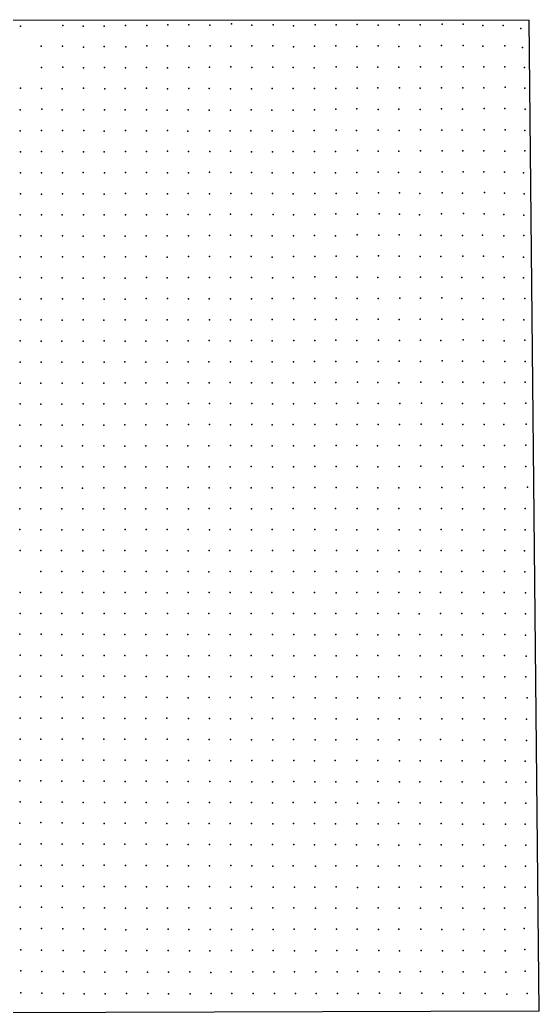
# Model space of a CAD drawing. Header units: millimetres. Extents: x -15 to 4991, y 0 to 4786.
# Drawn here: x 2493 to 4991, y 0 to 4782 of the extents above; entities that cross this region are included whole.
import ezdxf

# ---------------------------------------------------------------- set-up
doc = ezdxf.new("R2010")
doc.units = ezdxf.units.MM
doc.header["$PDSIZE"] = 1
for name, color, linetype in [('.Schopf8_DG.OG-DG.Details.Bodenhöhen_1.Höhen 1', 7, 'Continuous'), ('.Schopf8_DG.OG-DG.Details.Bodenhöhen_1.Höhen 2', 7, 'Continuous'), ('.Schopf8_DG.OG-DG.Grundriss', 7, 'Continuous')]:
    doc.layers.add(name, color=color, linetype=linetype)

msp = doc.modelspace()

# ---------------------------------------------------------------- linework, layer by layer
at = {"layer": '.Schopf8_DG.OG-DG.Details.Bodenhöhen_1.Höhen 1', "color": 150, "transparency": 33554687}
for p in [(2494.1, 1524.1, -11.3), (2796.7, 1524.7, -11.1), (2896.2, 1524.3, -11.5), (2998.7, 1523.6, -11.4), (2796.1, 1423.9, -11.5), (2897.7, 1423.9, -11.1), (2997.8, 1422.6, -11.3), (2594.2, 1323, -11.2), (2796.1, 1323.8, -11.5), (2896.9, 1322.7, -11.1), (2998.4, 1321.8, -11.4), (2796.7, 1221.7, -11.4), (2594.8, 1020.1, -11), (2696.7, 1020, -11.4), (2796.9, 919.2, -11.6), (2796.5, 818.8, -11.2)]:
    msp.add_point(p, dxfattribs=at)
at = {"layer": '.Schopf8_DG.OG-DG.Details.Bodenhöhen_1.Höhen 1', "color": 160, "transparency": 33554687}
for p in [(2593.8, 1525.4, -10.2), (2594.7, 1423.4, -10.8), (2493.5, 1121.8, -10.6), (2593.8, 1121.7, -10.7), (2695.1, 1120.7, -10.3), (2494, 1021.6, -10.3), (2493.7, 919.1, -10.9), (2594.7, 921.4, -10.9), (2696.1, 920.6, -10.2)]:
    msp.add_point(p, dxfattribs=at)
at = {"layer": '.Schopf8_DG.OG-DG.Details.Bodenhöhen_1.Höhen 1', "color": 140, "transparency": 33554687}
for p in [(2696, 1523.2, -12), (2493.8, 1423.1, -11.9), (2696.6, 1423.2, -12.4), (2495.2, 1321.9, -12.4), (2696.3, 1322, -12.2), (2594.6, 1221.5, -11.9), (2696.7, 1221.7, -12.2), (2897.9, 1221.6, -11.8), (2999.2, 1119.6, -12.3), (3000.1, 918.4, -12.4), (3200.3, 917.4, -12.2), (2494.5, 816.7, -12.4), (2595.2, 819.4, -11.9), (2695.9, 817.1, -12.2), (2899.3, 817.2, -12.1), (2595.9, 715.6, -12.4)]:
    msp.add_point(p, dxfattribs=at)
at = {"layer": '.Schopf8_DG.OG-DG.Details.Bodenhöhen_1.Höhen 1', "color": 130, "transparency": 33554687}
for p in [(3100, 1524, -12.8), (3099.1, 1422.3, -12.7), (3200.7, 1423.2, -12.9), (3099.3, 1322.9, -12.7), (3201.2, 1322, -12.7), (3302.9, 1321.6, -12.8), (2494.9, 1222.1, -12.7), (2999.4, 1220.8, -13.1), (3100.4, 1120.3, -13), (3100.3, 1017.7, -12.9), (2898.5, 916.8, -12.7), (3099.4, 919.3, -12.7), (3404.5, 917.1, -13), (2997.9, 818.2, -12.9), (3100.6, 817.5, -13), (2696.4, 716, -12.8), (2797.2, 715.4, -13), (2898.9, 716.7, -13), (2496.1, 615.5, -13.1), (2595.8, 615.1, -13)]:
    msp.add_point(p, dxfattribs=at)
at = {"layer": '.Schopf8_DG.OG-DG.Details.Bodenhöhen_1.Höhen 1', "color": 110, "transparency": 33554687}
for p in [(3202.3, 1522.6, -14.1), (3303.3, 1521.9, -14.5), (3505.4, 1523.5, -14.5), (3608.2, 1522.5, -14.7), (3405.9, 1421.5, -14.7), (3506.5, 1420.6, -14.6), (3404.4, 1320.3, -14.1), (3607.2, 1319.9, -14.7), (3404.8, 1219.9, -14.1), (2898.3, 1120.1, -14), (3202.3, 1117.9, -14.2), (3505.2, 1119.2, -14.7), (3708.8, 1117.3, -14.6), (2900.3, 1017.7, -14.5), (3303.3, 1018.2, -14.5), (3405.4, 1017.1, -14.6), (3708.9, 1016.3, -14.7), (3304.6, 916.4, -14.2), (3607.4, 916.9, -14.6), (3809.4, 916.4, -14.7), (3302.7, 816.2, -14.3), (3505.8, 816.5, -14), (4011.9, 816.3, -14.4), (3100.9, 715, -14.6), (2798.8, 613.7, -14), (2898.5, 614.4, -14.5), (3001.5, 613.3, -14.5), (3102.1, 612.8, -14.4), (3303.7, 613.7, -14.6), (2697, 512.1, -14.7)]:
    msp.add_point(p, dxfattribs=at)
at = {"layer": '.Schopf8_DG.OG-DG.Details.Bodenhöhen_1.Höhen 1', "color": 120, "transparency": 33554687}
for p in [(3404.5, 1522.8, -13.7), (3304.4, 1422, -13.7), (3101.1, 1220.1, -13.3), (3202.4, 1220.3, -13.4), (2798.8, 1119.7, -13.7), (2797.2, 1018.5, -13.7), (2999.8, 1017.5, -13.6), (3202.8, 1018.2, -13.3), (3506.5, 1017.5, -14), (3504.4, 917.1, -13.4), (3202.1, 815.5, -13.8), (3405.6, 815.9, -14), (2495.9, 716.7, -13.6), (3001, 714.8, -13.8), (2697.7, 615.9, -14), (3202.1, 614.4, -13.7), (2494.9, 513.9, -13.3), (2596.7, 513.7, -13.5)]:
    msp.add_point(p, dxfattribs=at)
at = {"layer": '.Schopf8_DG.OG-DG.Details.Bodenhöhen_1.Höhen 1', "color": 90, "transparency": 33554687}
for p in [(3710.1, 1521.9, -15.7), (3810.3, 1421.1, -15.6), (3709.8, 1318.6, -15.5), (3913.3, 1319.8, -15.6), (4114.5, 1320.6, -16.1), (4517.5, 1320.7, -15.7), (3507.7, 1217.5, -15.8), (4115, 1219.1, -15.8), (4418.7, 1218.8, -16), (4519.6, 1217.9, -16), (3912.9, 1116.7, -15.9), (4014, 1118, -15.8), (4114.4, 1117.2, -16.1), (4215.6, 1118.2, -16), (4319, 1117.6, -15.8), (4417, 1117.5, -16.1), (4621.6, 1116.9, -15.9), (3912.2, 1017.3, -15.7), (4217.9, 1015.8, -16.1), (4418.5, 1015.7, -15.8), (4620.7, 1016.4, -15.7), (3711, 915.6, -15.7), (4012.3, 914.9, -15.8), (4114.9, 915.1, -15.7), (4216.4, 916, -15.9), (4519.7, 916.1, -15.7), (4622.3, 914.4, -15.9), (4316.6, 813.4, -15.8), (4417, 815.7, -15.6), (4519.4, 814.4, -16.1), (4622.2, 813.9, -15.9), (3608.9, 713.9, -15.7), (3710.9, 712.3, -15.7), (3808.5, 713.1, -15.6), (4013.4, 713.6, -16), (4519, 713.9, -16.2), (4015.1, 612.1, -16.2), (3104.5, 510.3, -15.8), (3203.8, 509.8, -15.9), (3306.1, 511.5, -15.8), (3710.4, 511.6, -15.8), (3811.7, 511.1, -16), (4113.6, 509.7, -16.3), (2699.5, 410.5, -15.9), (2497.1, 309.5, -15.8)]:
    msp.add_point(p, dxfattribs=at)
at = {"layer": '.Schopf8_DG.OG-DG.Details.Bodenhöhen_1.Höhen 1', "color": 100, "transparency": 33554687}
for p in [(3810.1, 1522.6, -15.4), (3608.5, 1421.1, -15.3), (3709.2, 1421.5, -15), (3507, 1320.7, -15), (3810, 1320.2, -15.1), (3304.5, 1219.8, -15.4), (3609.4, 1219.2, -15.1), (3708.6, 1219.1, -15), (3811.3, 1219.2, -15.3), (3911.1, 1218.7, -15.5), (4010.7, 1220, -14.8), (4216.1, 1219.3, -15.3), (3303.2, 1118.9, -14.8), (3406.6, 1118.1, -15.3), (3608.5, 1117.8, -15.1), (3810.6, 1118.3, -15), (4519.2, 1118.6, -15.2), (3607.9, 1017.8, -14.9), (3808.8, 1017.4, -14.8), (4013, 1017.3, -15.3), (4315.5, 1017.4, -15.3), (4519.2, 1017.2, -15.4), (3910.5, 916.9, -14.8), (4315.5, 916.7, -15.3), (4417.6, 915.4, -15.3), (3606.3, 814.6, -15.2), (3708.3, 815.2, -14.8), (3810.6, 815.2, -15.5), (3911.3, 814.8, -15), (4112.9, 813.5, -15.2), (3203.2, 713.6, -15), (3303.7, 713.3, -14.9), (3405.7, 713.1, -15), (3507.7, 714.1, -15.5), (3406.1, 613.4, -15.3), (3507.2, 610.7, -15.3), (3608, 614, -15), (2800.1, 511.9, -15.4), (2900.6, 511.4, -15.1), (2495.4, 410.1, -15.3), (2597.1, 411.9, -15.4)]:
    msp.add_point(p, dxfattribs=at)
at = {"layer": '.Schopf8_DG.OG-DG.Details.Bodenhöhen_1.Höhen 1', "color": 70, "transparency": 33554687}
for p in [(3913.8, 1521.4, -17.6), (4015.5, 1520.5, -17.6), (4117.9, 1520.5, -17.7), (4219.8, 1521.7, -17.7), (4320.5, 1519.7, -17.3), (4318.7, 1419.8, -17.3), (4523.2, 1419.7, -17.2), (4318.7, 1319.1, -17.1), (4725.5, 1116, -17.5), (4726.7, 711.7, -17.4), (4118.3, 609, -17.4), (4421.6, 609.9, -17.1), (4826.3, 610.1, -17.2), (4726.6, 507.7, -17.2), (3105.3, 408, -17.4), (3409.1, 407.6, -17.6), (3611.7, 407.6, -17.1), (3813.2, 408.7, -17.3), (3913.5, 408.4, -17.2), (4115.7, 408.6, -17.3), (4316.2, 409.3, -17.2), (4422, 408.1, -17.2), (4523.6, 407.3, -17.6), (4627.1, 406.5, -17.8), (4725.1, 407.2, -17.4), (4827.1, 406.8, -17.6), (2701.1, 305.7, -17.6), (3612.2, 306.9, -17.5), (4018.2, 306.1, -17.5), (4114.8, 307.4, -17.8), (4423.5, 305.2, -17.8), (4922.9, 310.3, -17.7), (2497.7, 207.6, -17.3), (4221.1, 203.5, -17.7)]:
    msp.add_point(p, dxfattribs=at)
at = {"layer": '.Schopf8_DG.OG-DG.Details.Bodenhöhen_1.Höhen 1', "color": 80, "transparency": 33554687}
for p in [(4419.1, 1522.3, -16.8), (4520.2, 1521.7, -16.7), (4623.7, 1521, -17), (3914.3, 1420.5, -17), (4014.3, 1420.9, -16.8), (4116.2, 1419, -16.9), (4216.5, 1420.4, -16.6), (4420.6, 1420.3, -16.4), (4622.5, 1420.8, -16.6), (4014.1, 1320, -16.6), (4217.3, 1318.6, -16.6), (4420.6, 1318.7, -16.7), (4622.4, 1318.3, -16.7), (4319.8, 1218.1, -16.7), (4621.6, 1217.6, -16.4), (4116.8, 1015.3, -16.7), (4725.8, 1015.6, -16.9), (4724.3, 913.1, -16.8), (4217.2, 814.1, -16.4), (4723.4, 813.6, -16.8), (3914.9, 711.7, -16.6), (4115, 713.6, -16.3), (4216.8, 711.6, -16.4), (4317.9, 713.3, -16.5), (4418.2, 711.7, -16.7), (4623.9, 711.7, -16.9), (3711.6, 611.4, -16.3), (3813.9, 610.9, -16.6), (3912.7, 610.4, -16.3), (4218.2, 611.3, -17.1), (4318.4, 611.3, -16.8), (4518.4, 612.9, -16.5), (4623.3, 611.5, -17), (3002, 510.1, -16.3), (3408.5, 510.2, -16.5), (3509.3, 509.4, -16.5), (3608.3, 509.8, -16.3), (3915, 510, -16.5), (4013.6, 509.6, -16.5), (4216.4, 511.7, -16.7), (4318.7, 510.1, -16.8), (4420.1, 509.7, -16.5), (4519.4, 511.4, -16.5), (4625.1, 508.9, -16.9), (4824.1, 509.7, -16.7), (4924.2, 511.1, -16.5), (2798.9, 409.4, -16.5), (2902.8, 408.7, -16.8), (3205.9, 408.6, -16.8), (3305.7, 407.6, -16.8), (3712.1, 407.2, -17), (4016, 408.4, -16.7), (4218.6, 407.3, -16.9), (4919.8, 411.5, -16.4), (2598, 307, -16.9), (4219.5, 306.6, -17)]:
    msp.add_point(p, dxfattribs=at)
at = {"layer": '.Schopf8_DG.OG-DG.Details.Bodenhöhen_1.Höhen 1', "color": 50, "transparency": 33554687}
for p in [(4727.4, 1521.6, -18.6), (4829, 1521.4, -18.9), (4933.4, 1520.5, -19.2), (4829, 1420.1, -19.1), (4930.5, 1316.6, -18.9), (4924.5, 1217.3, -19), (4927.1, 1116.1, -19.2), (4827.3, 1015.6, -18.7), (4829.3, 810.7, -19.2), (4829.2, 709.7, -18.6), (4925.3, 712.3, -19), (3005.3, 304.2, -19.2), (4525.9, 303.7, -18.6), (4626.7, 305.9, -19.1), (2701.3, 204.7, -18.7), (2801.8, 203.9, -19), (3509.9, 204, -19.3), (3814.5, 203.7, -19), (3917.4, 203.5, -18.8), (4019.1, 203.2, -19), (4320.9, 203.2, -19.1), (4421.5, 204.3, -18.8), (4924.9, 206.3, -19.1), (4323.4, 101.3, -19.3)]:
    msp.add_point(p, dxfattribs=at)
at = {"layer": '.Schopf8_DG.OG-DG.Details.Bodenhöhen_1.Höhen 1', "color": 60, "transparency": 33554687}
for p in [(4727.6, 1420.2, -18.2), (4930.5, 1419.2, -18.1), (4726.3, 1319.3, -18.3), (4828.6, 1319.1, -18.4), (4728.1, 1217.5, -17.9), (4928.1, 1014.9, -18.2), (4828.9, 913.5, -18), (4924.5, 914, -17.9), (4927.6, 811.9, -18.3), (4727, 608.3, -18.1), (4925, 611, -18.4), (3003.2, 405.9, -17.9), (3511.2, 407, -18.3), (2800.7, 305.1, -17.9), (2902.8, 306.2, -18.3), (3103.5, 306.4, -18.4), (3206.7, 305.9, -18.2), (3309.1, 305, -17.9), (3407.9, 304.8, -18.3), (3510.6, 306.6, -18.2), (3712.3, 305.8, -18), (3814.3, 304.4, -18.1), (3917.4, 304.9, -18.2), (4319.9, 304.8, -17.9), (4727.3, 305, -18.4), (4828.8, 304.4, -18), (2598.2, 204.2, -17.8), (4117.3, 205.4, -18.1), (2497.8, 102.5, -18.6)]:
    msp.add_point(p, dxfattribs=at)
at = {"layer": '.Schopf8_DG.OG-DG.Details.Bodenhöhen_1.Höhen 1', "color": 40, "transparency": 33554687}
for p in [(4828.4, 1217.5, -19.8), (4832.5, 1115.1, -19.6), (2902.7, 201.4, -19.6), (3106.5, 201.5, -20), (3208.1, 202.3, -19.6), (3614.8, 202.6, -19.6), (3715.5, 203.3, -19.6), (4526.7, 202.7, -19.6), (4626.2, 202.7, -20), (4831.6, 201.8, -19.5), (2598.4, 101.3, -19.7), (4121.3, 99.3, -20), (4223.2, 101.2, -19.8)]:
    msp.add_point(p, dxfattribs=at)
at = {"layer": '.Schopf8_DG.OG-DG.Details.Bodenhöhen_1.Höhen 1', "color": 30, "transparency": 33554687}
for p in [(3006, 203, -20.4), (3310.1, 203.1, -20.3), (3411.3, 199.5, -20.5), (4730.5, 202.5, -20.4), (2702.4, 99.8, -20.5), (3819.4, 98.9, -20.7), (3918.2, 98.7, -20.5), (4020.7, 99.5, -20.3), (4426.7, 100.2, -20.2), (4528.1, 98.4, -20.5)]:
    msp.add_point(p, dxfattribs=at)
at = {"layer": '.Schopf8_DG.OG-DG.Details.Bodenhöhen_1.Höhen 1', "color": 20, "transparency": 33554687}
for p in [(2803, 98.3, -21.3), (2903.9, 98.2, -21.3), (3006.9, 99.4, -21.2), (3109.2, 98.8, -21.3), (3208.2, 98.2, -21.2), (3312.8, 97.9, -21.6), (3615.6, 98.5, -21.3), (3718.4, 99, -21.2), (4627.6, 101.1, -21.2), (4732.3, 98.8, -21.4), (4934.7, 98.5, -21.5)]:
    msp.add_point(p, dxfattribs=at)
at = {"layer": '.Schopf8_DG.OG-DG.Details.Bodenhöhen_1.Höhen 1', "color": 10, "transparency": 33554687}
for p in [(3413.4, 99.4, -21.9), (3513.1, 98.5, -21.8), (4836.8, 96.7, -22.4)]:
    msp.add_point(p, dxfattribs=at)
at = {"layer": '.Schopf8_DG.OG-DG.Details.Bodenhöhen_1.Höhen 2', "color": 10, "transparency": 33554687}
for p in [(2496.4, 4752.4, -15.1), (2699.7, 4754.8, -13.8), (2798.4, 4752.5, -14), (2899, 4752.3, -14.8), (3001.4, 4755.4, -14.6), (3104, 4755.3, -15.1), (3204.9, 4758.6, -17.8), (3306.2, 4759, -16.1), (3407.8, 4756.7, -17.4), (3511.7, 4762.6, -18.3), (3608.7, 4756.9, -18.1), (3711.4, 4758.5, -16.6), (3808.9, 4753.8, -15.2), (3914.2, 4758.8, -16.6), (4014.5, 4758.2, -17.7), (4116.7, 4760.5, -17.1), (4216.4, 4756.3, -17.5), (4318.5, 4757.5, -16.1), (4418.6, 4758.5, -18.3), (4525.5, 4761.4, -18.2), (4625.7, 4762, -17.9), (4720.7, 4755.1, -15.8), (4818.5, 4754.7, -13.1), (2596.3, 4655, -15.6), (2698.7, 4655, -15), (2799.4, 4651.1, -15), (2898.6, 4653.3, -14.1), (3002.3, 4652.8, -15.5), (3103.7, 4657.1, -15.8), (3203.7, 4656.5, -16.8), (3307.5, 4656, -16.3), (3408.3, 4656.7, -17.1), (3508.4, 4656.1, -16.7), (3609.7, 4657.9, -16.5), (3710.4, 4656.9, -15.4), (3809.1, 4651.7, -14.8), (3910.6, 4655.7, -14.9), (4013.8, 4657.5, -15.9), (4115.1, 4654.6, -16), (4217.6, 4657.2, -15.9), (4317, 4654.7, -15.8), (4417.9, 4656.3, -16.2), (4521.5, 4659, -16.2), (4625.7, 4659, -17.5), (4721.1, 4656.4, -17.5), (4826.7, 4656.8, -16.3), (4911.7, 4649.3, -11.6), (2596.6, 4553.5, -15.2), (2700, 4555, -16.1), (2799.2, 4551.6, -15.7), (2901, 4552.6, -14.9), (3000.7, 4550.9, -14.6), (3102.3, 4552.9, -14.9), (3203.1, 4552, -14.7), (3305.6, 4553.1, -16), (3406.3, 4553.9, -15.4), (3507.6, 4556.1, -15.4), (3609.2, 4552.9, -14.9), (3710.2, 4553.9, -14.9), (3808.2, 4553.5, -14.2), (3909.6, 4550.7, -14.1), (4014.3, 4556.4, -16.1), (4115.6, 4554.5, -15.8), (4215.5, 4554.9, -16.1), (4316.5, 4555.2, -15.3), (4420.5, 4556.8, -16.4), (4522.4, 4555.7, -16.6), (4625.6, 4556.8, -18.2), (4725.3, 4556.5, -18.4), (4825.7, 4556.2, -16.8), (4921.5, 4552.9, -16.1), (2496.1, 4453.7, -15.2), (2597.5, 4452.5, -14.8), (2697.3, 4449.8, -15), (2798.7, 4453.2, -14.7), (2901.4, 4451, -14.8), (3000.2, 4451.7, -14.8), (3101.7, 4453.5, -14.9), (3203.4, 4450.3, -14), (3305.4, 4452.8, -14.7), (3404.2, 4451.3, -14.6), (3506.7, 4450.3, -14.6), (3607.2, 4450, -13.9), (3707.3, 4451.5, -13.4), (3808.2, 4451.6, -13), (3910.6, 4452.5, -14.5), (4013.5, 4452.8, -15.9), (4115.9, 4453.3, -16.3), (4215.7, 4455.4, -16.3), (4320.1, 4455.3, -16.2), (4418.8, 4453.4, -16), (4522.2, 4454.7, -16.6), (4623.6, 4454.9, -17.9), (4725.5, 4455.9, -18.3), (4828, 4458.4, -18.2), (4922.7, 4453.5, -16.8), (2598.3, 4352, -14.9), (4013.5, 4352.2, -15.4), (4114.2, 4354.1, -16.6), (4216.4, 4351.8, -16.4), (4317.2, 4352.5, -16.5), (4419.4, 4351.7, -15.8), (4521.1, 4354, -16), (4623.5, 4353.2, -17.5), (4726.4, 4356, -18.2), (4826.7, 4355.3, -17), (4924, 4352.2, -17.4), (2495.3, 4349.7, -14.7), (2696.7, 4350.2, -14.5), (2799.8, 4349, -13.5), (2899.7, 4348.7, -13.3), (2999.9, 4350.2, -13.4), (3101.8, 4348.8, -13.8), (3202.1, 4348.2, -14), (3302.9, 4349.4, -13.3), (3403.5, 4348.2, -13.6), (3506, 4348.4, -14.1), (3605.5, 4349.9, -13), (3705.1, 4348.4, -12.9), (3807.6, 4348.3, -13.5), (3910.6, 4348.8, -13.2), (2495.3, 4248, -14.1), (2597.2, 4249.6, -15.1), (2697.9, 4250.6, -14.6), (2800.2, 4249.9, -14.3), (2898.6, 4247.5, -13.8), (3001.5, 4249.5, -14), (3101.8, 4247.7, -13.8), (3202.9, 4250.5, -14), (3301.8, 4247.2, -13.8), (3405.7, 4248, -13.7), (3504.6, 4248.5, -14.5), (3604.8, 4248.2, -13), (3707.6, 4248.3, -13.9), (3808, 4246.9, -13.9), (3909.2, 4249.7, -13.5), (4014.8, 4252.1, -15.5), (4113.3, 4250.8, -16.7), (4217.4, 4251.8, -16.7), (4317.9, 4250.6, -15.6), (4420.9, 4253.9, -16.3), (4522.6, 4252.3, -16.5), (4621.7, 4252.1, -17), (4726.3, 4254, -17.8), (4827.6, 4253.7, -17.4), (4922.1, 4250.4, -16.9), (2496.7, 4147.8, -14.1), (2597.2, 4149.5, -15.3), (2698, 4148.6, -15.4), (2799, 4148.1, -14.1), (2899.3, 4147.3, -14.4), (3001.9, 4148.5, -15), (3102.7, 4149.2, -14.6), (3203.6, 4150, -14.6), (3305.2, 4148.7, -15.1), (3406.9, 4148.3, -14.8), (3506.2, 4150.4, -15.4), (3606.8, 4147.4, -14.4), (3707.9, 4146.8, -13.6), (3808.8, 4148.9, -13.7), (3910.9, 4148.3, -13.5), (4011.8, 4148.6, -15.8), (4117.9, 4153.3, -17.4), (4216.9, 4150.4, -17.1), (4316.2, 4150.1, -16.7), (4420.4, 4152.2, -16.6), (4524.2, 4152.6, -17.6), (4624.8, 4152.1, -17.6), (4725.3, 4152.7, -17.5), (4826.6, 4150.9, -17.1), (4923.1, 4152.2, -16.9), (2496.1, 4046, -14.3), (2596.9, 4046.4, -13.9), (2697.8, 4045.8, -14.1), (2798.2, 4047.6, -14.1), (2900.5, 4046.9, -13.9), (3001.2, 4048, -14.5), (3101.7, 4048.2, -14.2), (3203.6, 4046.7, -14.8), (3304.2, 4046.8, -14), (3405.2, 4048.9, -15), (3507.9, 4048.4, -15.2), (3607.7, 4047.6, -14.2), (3707.6, 4047, -14.1), (3808.6, 4046.1, -12.9), (3910.8, 4048.3, -14.7), (4011.4, 4046.5, -14.5), (4114.6, 4047.4, -15.2), (4217.5, 4050.1, -16.1), (4315, 4047.9, -16.8), (4418.9, 4050.2, -16.2), (4524.6, 4051.2, -17.8), (4625.3, 4051.3, -18.1), (4725.9, 4052, -18.5), (4825.5, 4050, -16.6), (4916.9, 4045.7, -15.2), (2495.4, 3946.1, -13.7), (2597.1, 3944.3, -13.1), (2697.5, 3945, -13.2), (2797.5, 3945.1, -13.4), (2899.1, 3943.8, -12.9), (3001.3, 3946.8, -14), (3102.1, 3946, -14.3), (3203.9, 3945.9, -14.5), (3303.1, 3946.9, -14.5), (3405.5, 3945.8, -15.3), (3508.6, 3947.6, -15.1), (3607.8, 3947.2, -15.5), (3708.6, 3947.2, -14.9), (3808.8, 3946.1, -13.8), (3911.8, 3947.4, -15), (4014.7, 3947.3, -16.2), (4114.7, 3949.3, -16.8), (4218.7, 3950, -18.1), (4320.3, 3950.2, -17.1), (4418, 3946.6, -16.5), (4524.6, 3950.7, -18.3), (4623.2, 3948.4, -18.6), (4728.2, 3952.5, -18.2), (4824.5, 3947.9, -15.6), (4919.2, 3945.8, -14.5), (2494.6, 3844, -13.5), (2597.4, 3844, -13.4), (2696.2, 3843.8, -13.2), (2799.5, 3844.1, -13.4), (2898.3, 3844.1, -13.3), (3000.8, 3845, -13.7), (3101.8, 3843.7, -13.6), (3202.1, 3845.5, -14.6), (3303, 3845.3, -14.4), (3407, 3845.8, -14.6), (3507.1, 3847.1, -14.8), (3607.3, 3846.8, -15.9), (3711.3, 3846.4, -15.5), (3810.3, 3844.9, -14.7), (3913.1, 3846.2, -15.1), (4013.9, 3848.8, -16.7), (4117.7, 3848.1, -17.2), (4221.1, 3849.7, -18.4), (4319.8, 3848.4, -17.2), (4415.7, 3844.2, -16.3), (4521.5, 3848.5, -16.8), (4626.9, 3850.5, -19.3), (4726.7, 3849.5, -17.7), (4821.4, 3846, -14.7), (4917.3, 3842.3, -14.7), (2496.4, 3743.7, -13.6), (2595.6, 3743.4, -14.3), (2698.1, 3742.7, -13.7), (2797.6, 3742.1, -13.3), (2898.6, 3743.8, -12.8), (3000.5, 3742.5, -13.7), (3100.5, 3743.6, -13.4), (3201.8, 3744, -13.4), (3304.3, 3743.2, -14.2), (3405.7, 3744.9, -15), (3506.2, 3745.9, -14.9), (3608, 3743.9, -14.4), (3707.2, 3743.7, -14.4), (3809.3, 3744.1, -14.7), (3911.2, 3744.8, -14.8), (4012.1, 3743.5, -16), (4116.6, 3748.4, -17), (4219.9, 3747.2, -17.3), (4318.1, 3747.8, -16.5), (4420.2, 3746.6, -16.3), (4519.6, 3745.1, -16.4), (4622.8, 3745.7, -16.6), (4719.4, 3746, -16.7), (4821.1, 3743.4, -14.5), (4918.1, 3744.6, -14.9), (2495, 3642.6, -14.2), (2595.4, 3642, -14.1), (2698.1, 3641.9, -13.8), (2797.1, 3642, -13.3), (2899.6, 3642.1, -12.7), (3001.1, 3642.9, -13.7), (3101.2, 3643.3, -14.6), (3202.3, 3641.4, -13.8), (3304.1, 3643.4, -15.1), (3405, 3643.8, -14.4), (3506.4, 3642.6, -14.3), (3605.7, 3643.6, -13.9), (3707.2, 3641.5, -14.1), (3809, 3644.7, -14.6), (3912.5, 3643.9, -15.3), (4014.5, 3646.1, -16.2), (4115.5, 3644.4, -16.5), (4218.7, 3647, -17.4), (4318.4, 3644.8, -16.3), (4418.5, 3644.3, -15.7), (4518.4, 3644.7, -16.8), (4624.2, 3645.1, -17), (4724.2, 3646, -16.5), (4818.9, 3641.9, -14), (4915.6, 3641.3, -14.3), (2495.3, 3542.4, -14.5), (2597.3, 3541.4, -14.2), (2696.4, 3540.8, -13.8), (2797.6, 3540.3, -13.7), (2898.5, 3541.2, -13.4), (3000.2, 3540.5, -13.1), (3102.2, 3542.4, -14.7), (3202.2, 3541.8, -14.4), (3305.1, 3542.2, -14.9), (3406, 3542.3, -14.8), (3506.6, 3542.9, -15.5), (3608, 3542.8, -14.5), (3708.6, 3541.8, -13.8), (3808.3, 3542.6, -14.8), (3913, 3545.6, -16.2), (4014.7, 3544.5, -16.7), (4116.3, 3544.5, -17), (4215.5, 3542.6, -16.6), (4321.2, 3545.1, -17.2), (4420.1, 3543.8, -16.4), (4523.4, 3544.5, -17), (4619.4, 3542.8, -16.6), (4720.3, 3543.6, -16.2), (4823.1, 3543.3, -15.3), (4916.9, 3541.7, -15.3), (4321.4, 3443.2, -18), (4421.1, 3443.9, -17.8), (4523.7, 3445.4, -18.7), (2494.8, 3438.7, -13.8), (2596, 3440, -12.9), (2697.7, 3440.3, -12.9), (2797.4, 3440, -13.4), (2898, 3439.3, -13), (2999.8, 3439, -13.3), (3101.1, 3441.6, -13.4), (3203.4, 3441.3, -14.4), (3304.4, 3440.4, -14.2), (3403.5, 3440.1, -14), (3506.5, 3440.7, -14.1), (3607.2, 3440.9, -13.8), (3707.8, 3441.3, -14.5), (3809.8, 3442.5, -14.6), (3911.9, 3442.2, -15.3), (4014.3, 3442.9, -16.2), (4116.2, 3442, -16.7), (4216.9, 3442.5, -16.2), (4620, 3442.1, -16.5), (4722.2, 3441.3, -16.1), (4819.4, 3440.3, -15.6), (4922.6, 3442.5, -17.3), (2495.7, 3338.6, -13.7), (2595.9, 3339.1, -13.1), (2696, 3337.4, -11.9), (2797.6, 3338.7, -12.5), (2897.7, 3338, -12.3), (2999.3, 3339.4, -12.9), (3100.3, 3338.2, -13.1), (3202.6, 3339.7, -13.2), (3302.8, 3339.6, -14.1), (3405.9, 3339.6, -14), (3506.2, 3339.8, -13.8), (3605.9, 3339.1, -13.9), (3707.3, 3341, -13.8), (3811.5, 3341.3, -15.6), (3913.2, 3341.3, -15.7), (4014.3, 3340.5, -15.9), (4115.1, 3341, -16.4), (4216.6, 3341.9, -16.3), (4318.3, 3341.2, -16.8), (4418.9, 3342, -16.6), (4523.9, 3343.3, -17.6), (4623.7, 3341.4, -17.1), (4721.1, 3342.2, -16.2), (4820.1, 3339.1, -14.6), (4918.3, 3339.9, -14), (2494.9, 3238.6, -12.8), (2596.3, 3237.5, -12.3), (2694.7, 3236.4, -11.8), (2796.9, 3236.6, -11.2), (2898.6, 3237.9, -12.2), (2999.2, 3237.2, -12), (3099.3, 3237.4, -12.6), (3201.7, 3238.1, -12.8), (3303.4, 3237.7, -13.2), (3403.4, 3239.4, -13.6), (3505.1, 3238, -14.4), (3607.3, 3239.5, -14.6), (3706.7, 3238.5, -13.5), (3811.2, 3239.7, -14.9), (3912.2, 3239.4, -15.5), (4013.7, 3241.4, -16.2), (4114.6, 3239.3, -16.9), (4218.7, 3241.6, -17.5), (4320, 3240.5, -16.9), (4421.1, 3240.9, -17.3), (4518.8, 3239.2, -16.6), (4626.3, 3242.4, -18.3), (4722.8, 3239.9, -16.4), (4822.5, 3239, -15.2), (4922.9, 3240.8, -16.1), (2494.5, 3136.4, -12.9), (2595.1, 3135.9, -11.8), (2695.5, 3136, -11.5), (2796.7, 3136.4, -11.6), (2898.1, 3136.1, -11.2), (2997.8, 3136.7, -11.5), (3099.1, 3135.8, -12), (3201.4, 3136.3, -12.9), (3302.6, 3137.8, -13.1), (3402.8, 3137.5, -13.1), (3506.2, 3137.4, -13.8), (3606.8, 3139, -14.3), (3707.1, 3137.5, -13.6), (3809.5, 3137.9, -14.4), (3911.4, 3139.1, -15.1), (4013.5, 3138.3, -16.1), (4113.9, 3138.1, -16.3), (4217.3, 3139.2, -16.2), (4318, 3140, -16.3), (4421.4, 3139.3, -18.1), (4524.6, 3141.4, -18.5), (4622.3, 3140.1, -17.5), (4723.2, 3138.4, -17.4), (4825.9, 3138.3, -16.3), (4924.1, 3138.7, -16.3), (2494.3, 3035.2, -12.5), (2594.3, 3035.2, -11.1), (2696.6, 3035.3, -11.1), (2794.9, 3034.4, -10.7), (2896.6, 3034.5, -10.7), (2999.1, 3035.7, -11.9), (3099.6, 3036.3, -12), (3201.1, 3035.9, -13.3), (3303.1, 3036.2, -13.5), (3404.4, 3036, -13.8), (3504.2, 3037.5, -13.7), (3606.8, 3037, -14.3), (3707.1, 3036.7, -13.7), (3808.4, 3036.2, -14.1), (3913.1, 3037.7, -15.7), (4013.7, 3038.3, -16.3), (4117.2, 3039, -17.2), (4216.2, 3038.2, -16), (4317, 3036.8, -16.3), (4422.7, 3039.4, -18.8), (4526.7, 3039.3, -19.4), (4623.7, 3039.2, -17.7), (4724.4, 3038.7, -18.1), (4825.3, 3037.3, -16), (4924.6, 3039.6, -17.5), (2494.8, 2935.6, -12), (2594.5, 2933.5, -11.1), (2694.7, 2933.9, -10.7), (2797.1, 2934.7, -11.5), (2897.6, 2934.7, -11.9), (2999.1, 2935.5, -11.9), (3100.8, 2935.2, -13.1), (3201.1, 2935.1, -14.1), (3303.8, 2936.8, -14.8), (3405.2, 2936.3, -14.9), (3507.1, 2936.3, -15), (3608.8, 2936.5, -15), (3708, 2935.3, -14.1), (3809.5, 2935.6, -14.3), (3911.7, 2937.4, -15.2), (4016.7, 2936.8, -17.5), (4118.8, 2938.7, -17.9), (4217, 2936.7, -17.4), (4320.9, 2937.3, -18.1), (4425.4, 2938.4, -19.1), (4522.9, 2936.8, -18.4), (4623, 2937.5, -17.9), (4725, 2937.1, -17.7), (4825.3, 2937.1, -17.2), (4927.8, 2939.1, -19.8), (2493.7, 2832.7, -11.1), (2594.5, 2834, -11.2), (2696.5, 2833.5, -10.9), (2796.2, 2834.2, -11.4), (2896.7, 2832.9, -11.5), (2998, 2833.6, -11.9), (3099.7, 2835, -12.6), (3202.5, 2834.6, -13.8), (3303.9, 2835.7, -14.4), (3405.7, 2835.4, -14.9), (3506.5, 2834.6, -15.2), (3608.9, 2835.8, -15.9), (3707.4, 2834.5, -14.6), (3808.6, 2835.4, -14), (3912.9, 2835.9, -16), (4016.5, 2836, -17.7), (4116.3, 2836.2, -17.2), (4217.5, 2835.4, -17.2), (4319.4, 2836.7, -17), (4423.3, 2836.9, -18.9), (4526.8, 2837.1, -19.4), (4623.6, 2835.8, -18.4), (4726.4, 2836, -17.8), (4822.3, 2835.4, -17.4), (4928.9, 2837.5, -21), (2493.9, 2732.5, -11.6), (2594.9, 2733.3, -11.5), (2695.1, 2732.4, -10.8), (2897, 2733, -10.4), (2997.6, 2732.4, -11.5), (3099.6, 2733.2, -11.3), (3201.8, 2733.6, -12.6), (3300.6, 2733.2, -12.5), (3402, 2733, -13.2), (3506.1, 2734.4, -14.1), (3607.7, 2733.7, -14), (3707.7, 2733.2, -14.3), (3809.5, 2734.1, -14.2), (3910.9, 2734, -15.1), (4014.2, 2734.5, -15.9), (4115.1, 2734.6, -15.7), (4214.4, 2734.1, -15.2), (4317.4, 2734.3, -16.5), (4420.2, 2734.3, -17), (4521.5, 2734.8, -17.1), (4622.7, 2735.2, -17.8), (4726.7, 2735.7, -17.6), (4825.1, 2734.2, -18.4), (4927, 2736.4, -19.7), (2494.6, 2632.4, -12), (2594.2, 2631.9, -11.6), (2694.7, 2632, -10.7), (2795.8, 2631.6, -10.6), (2896.9, 2632.3, -10.8), (2999.2, 2632.7, -12.5), (3099.6, 2632.1, -12.6), (3201.5, 2632.2, -13.3), (3302.1, 2632.7, -13.6), (3403.9, 2632.5, -13.7), (3505.3, 2632.7, -13.5), (3606.2, 2634, -13.8), (3709, 2632.7, -14.5), (3809.4, 2632.9, -15.2), (3912.4, 2633.6, -16), (4015.2, 2633.2, -16.8), (4116.7, 2633.5, -16.5), (4215.1, 2632.9, -15.2), (4317.4, 2633.5, -16.2), (4421.9, 2634.9, -18.1), (4524.5, 2633, -18.2), (4626.6, 2635.1, -18.8), (4724, 2632.9, -18.1), (4826.5, 2633.1, -19.2), (4927.9, 2634.7, -19.3), (2493.9, 2531.3, -10.5), (2593.8, 2531.5, -11.3), (2696.4, 2532, -11.7), (2794.6, 2530.5, -10), (2897.7, 2531.4, -10.9), (2998.3, 2531.3, -11.6), (3099.5, 2532, -12.7), (3201.7, 2531.7, -13.4), (3302.9, 2532.2, -14.1), (3403.3, 2531.3, -13.8), (3506, 2531.6, -14.1), (3605.8, 2531.4, -13.1), (3707, 2531.2, -13.3), (3809.5, 2532.3, -14.5), (3912.6, 2532.2, -15.7), (4015.4, 2532.6, -17.5), (4115.3, 2532.8, -16.2), (4215.9, 2531.9, -15.7), (4317.2, 2532, -15.8), (4418.3, 2532.9, -16.1), (4523.2, 2532.3, -17.3), (4622.9, 2533.5, -17.8), (4726.9, 2532.8, -18.5), (4828.2, 2532.1, -17.9), (4935.1, 2534, -23.1), (2493.7, 2430.7, -10.5), (2593.9, 2430.5, -11.3), (2695.2, 2430.5, -11.1), (2795.6, 2430.1, -10.2), (2897.2, 2430.7, -11.1), (2999.8, 2430.6, -12.9), (3099.7, 2430.9, -12.7), (3201.8, 2431, -13.8), (3303.7, 2430.8, -14.4), (3404.5, 2431.2, -15.1), (3507.2, 2431.7, -14.9), (3607.5, 2430.4, -14.2), (3704.6, 2430.3, -12.8), (3808.5, 2432.1, -14), (3912.9, 2431.3, -16.2), (4012.3, 2431.5, -15.8), (4115.8, 2431.6, -16.2), (4215.8, 2430.5, -15.5), (4316.8, 2431.5, -15.8), (4419.5, 2430.4, -16.1), (4521.8, 2431.8, -16.7), (4623.3, 2430.7, -17.5), (4725.9, 2430.4, -17.8), (4827, 2430.2, -17.5), (4925, 2432.5, -18), (2493.6, 2330.3, -11.8), (2593.9, 2329.7, -10.8), (2695.7, 2329.7, -10.8), (2795.5, 2329.7, -9.9), (2895, 2329.5, -10), (2999.4, 2330.2, -12), (3100.2, 2330.4, -13.4), (3201.2, 2330.5, -13.1), (3303.6, 2331, -14.7), (3404.8, 2329.5, -14.8), (3504.6, 2330.9, -14.3), (3607.5, 2329.4, -14.6), (3706.3, 2331.1, -13), (3809, 2329.4, -14.5), (3912.2, 2331.4, -15.5), (4015.6, 2329.7, -16.8), (4114.9, 2329.4, -16.8), (4215.1, 2330.9, -15.5), (4318.5, 2329.6, -16.5), (4419.2, 2329.3, -16.7), (4520.5, 2331.7, -15.9), (4621.2, 2329.3, -16.5), (4725.5, 2329.6, -17.3), (4825.8, 2329.5, -17.1), (4924.1, 2329.7, -17.1), (2493.8, 2229.6, -11.1), (2593.8, 2229.5, -10.4), (2694.2, 2229.6, -9.8), (2896, 2229.3, -10.4), (2998.5, 2229.2, -11.1), (3099.9, 2228.7, -13.1), (3201.6, 2230, -12.8), (3303.5, 2228.5, -14.6), (3403.8, 2229.9, -13.5), (3504.1, 2229.3, -13.8), (3607.3, 2229.3, -14.1), (3708.4, 2229.9, -14.2), (3809.3, 2229.2, -15), (3912.1, 2229.7, -15.8), (4015.9, 2230, -17.1), (4115.7, 2229.9, -16.6), (4215.9, 2230.4, -15.6), (4316.4, 2230.6, -16.2), (4419.1, 2230.4, -16.2), (4520.8, 2230.6, -16.1), (4620.1, 2230.6, -16), (4724.1, 2230.7, -16.6), (4825.9, 2229.5, -16.9), (4920.5, 2228.3, -16.2), (2594.3, 2128.6, -10.9), (2695.2, 2129.1, -10.3), (2997.9, 2129.2, -11.8), (3100.2, 2128.7, -12.4), (3200, 2128.9, -12.3), (3302.5, 2128.8, -13.1), (3403, 2128, -14), (3505.3, 2129.2, -13.4), (3604.9, 2128.6, -12.6), (3705.3, 2128.5, -13.5), (3809, 2128.2, -13.5), (3911.6, 2128.1, -15.7), (4014.4, 2129, -16.3), (4114, 2128.2, -15.2), (4214.1, 2128.5, -14.8), (4318, 2127.7, -15.8), (4418.1, 2129.5, -16.3), (4520.7, 2127.8, -15.8), (4619.5, 2129.5, -15.9), (4721.5, 2129.7, -16), (4825.3, 2129.2, -16.9), (4922, 2127.5, -16.5), (2494.6, 2027.7, -11.4), (2594.6, 2028.3, -10.9), (2694.6, 2028.1, -10.4), (2795.2, 2028, -9.9), (2896.7, 2028.2, -11.3), (2999.3, 2028.1, -12.4), (3099.2, 2028.1, -12.8), (3201.6, 2026.9, -12.6), (3302.5, 2027.9, -14.2), (3403.3, 2028.3, -13.5), (3504.3, 2028, -12.9), (3605.2, 2027.8, -12.6), (3706, 2028.1, -13.4), (3808.5, 2027.8, -14), (3910.7, 2027.2, -15.2), (4015, 2027, -16.6), (4114.1, 2027.1, -16), (4216, 2028.3, -15.5), (4316.3, 2027.2, -15.4), (4417.3, 2027.7, -15.1), (4517.4, 2027.2, -14.5), (4619, 2027.8, -14.8), (4724.7, 2028.3, -16.5), (4824, 2028.4, -18.2), (4925.7, 2026.8, -17.5), (2493.8, 1927.4, -11.5), (2594.6, 1927.4, -11.2), (2695.3, 1926.8, -11), (2795, 1928, -10), (2898.1, 1926.8, -12.6), (2998.9, 1927.2, -12.1), (3099.7, 1927.6, -13.2), (3202.8, 1926.3, -13.7), (3302.3, 1927.1, -14.2), (3402.7, 1926.8, -13.1), (3505.2, 1926.4, -13.3), (3606.5, 1926.6, -14.2), (3708.5, 1927.1, -14), (3810.1, 1927.1, -14.5), (3911.7, 1926.7, -15), (4012.9, 1926.5, -15.6), (4112.8, 1926.6, -15), (4215.6, 1926.4, -15.3), (4315.4, 1926.7, -14.7), (4414.8, 1925.5, -14.3), (4516.9, 1927.3, -15.1), (4619.6, 1926.3, -15.6), (4721.3, 1926.3, -16.1), (4827.6, 1926.9, -17.3), (4926, 1925.7, -19.6), (2493.2, 1826.7, -11.6), (2595, 1826.8, -11.3), (2694.5, 1826.4, -10.4), (2796.6, 1826.7, -10.4), (2898.2, 1826, -12.9), (2998.6, 1825.6, -12.7), (3099.9, 1826.5, -13), (3202.3, 1825.7, -13.6), (3301.6, 1826.5, -13.7), (3402.9, 1826.6, -13.2), (3505.4, 1825.3, -13.2), (3604.8, 1826.1, -13.4), (3708.4, 1825.6, -13.9), (3810.9, 1825.7, -15.1), (3912.6, 1825, -15.9), (4013.8, 1825.4, -15.9), (4115.2, 1825.5, -15.4), (4214.8, 1825, -15.2), (4316.4, 1824.9, -15.6), (4417.3, 1826.3, -15.6), (4521.5, 1824.9, -16.3), (4621.6, 1824.5, -16.2), (4721.7, 1825.8, -15.8), (4826.9, 1825.4, -17.3), (4926.4, 1823.2, -18.2), (2493.9, 1726.2, -11.7), (2594.8, 1725.1, -10.8), (2694.9, 1726.5, -10.6), (2796.4, 1725.6, -12.4), (2898, 1724.7, -12.6), (2998.3, 1725.4, -12.6), (3102.2, 1724.4, -14), (3202, 1724.2, -15.1), (3303.7, 1724, -14.5), (3404.4, 1724.6, -14.4), (3506.2, 1724.9, -14), (3606.1, 1725.1, -13.9), (3709.2, 1725.1, -15.3), (3810.8, 1723.7, -15.8), (3913, 1724.3, -16.9), (4014.4, 1723.4, -16.3), (4114.2, 1724.3, -15.9), (4215, 1724.3, -15.4), (4317.8, 1724.3, -15.9), (4419.8, 1723.9, -16.6), (4519.6, 1725, -16.3), (4620.5, 1724, -15.9), (4724.4, 1723, -16.8), (4824.2, 1724.6, -17.9), (4929.2, 1721.3, -18.3), (2494.5, 1624.7, -11.3), (2594, 1625, -10.3), (2695.4, 1625.8, -11.5), (2796.1, 1624.7, -10.9), (2897.2, 1625.6, -11.7), (2998.2, 1625.1, -12.8), (3100.5, 1623.3, -13.2), (3202.6, 1624.2, -14.9), (3304.1, 1623.9, -13.9), (3404.3, 1622.7, -14.3), (3508.4, 1623.4, -16.1), (3607.6, 1622.2, -15.3), (3707.8, 1623.6, -15.7), (3812.7, 1623.3, -16.5), (3915.3, 1622.2, -17.2), (4017.9, 1621.6, -18.9), (4115.7, 1622.4, -16.7), (4217.9, 1621.6, -17.2), (4316.9, 1623.1, -16.8), (4421.8, 1622.5, -17.8), (4522.4, 1622.1, -17.6), (4621.5, 1622.6, -16.7), (4725.1, 1622, -17.5), (4825.7, 1623, -18.2), (4927.6, 1621.7, -18)]:
    msp.add_point(p, dxfattribs=at)
at = {"layer": '.Schopf8_DG.OG-DG.Details.Bodenhöhen_1.Höhen 2', "color": 20, "transparency": 33554687}
for p in [(4903.5, 4740.9, -8.5), (2794.6, 2732.6, -9.4), (2795.5, 2229.1, -9.5), (2795.3, 2128.7, -9.8), (2895.4, 2128.4, -9.7)]:
    msp.add_point(p, dxfattribs=at)
at = {"layer": '.Schopf8_DG.OG-DG.Grundriss', "transparency": 33554687}
for p, q in [((1160.3, 4782.1), (4943, 4780.4)), ((4991.4, 13.4), (4943, 4780.4)), ((4991.4, 13.4), (0, 0))]:
    msp.add_line(p, q, dxfattribs=at)

doc.saveas('drawing.dxf')
